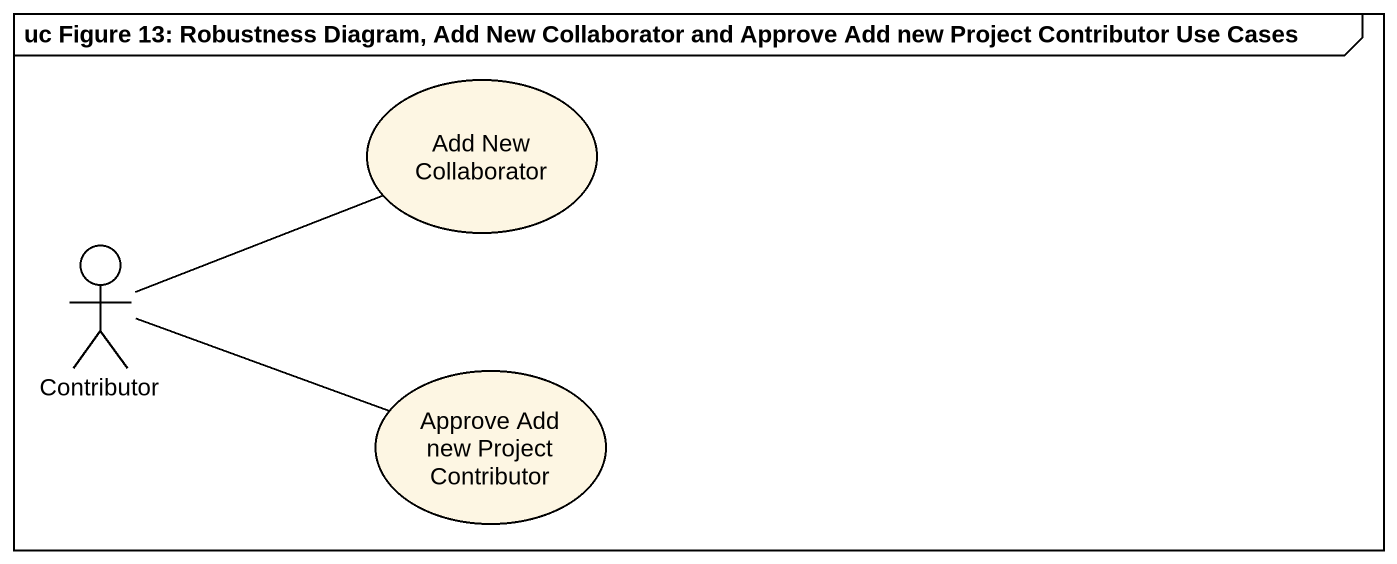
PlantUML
@startuml
mainframe uc Figure 13: Robustness Diagram, Add New Collaborator and Approve Add new Project Contributor Use Cases
usecase "Add New Collaborator" as Add_New_Collaborator
actor Contributor
usecase "Approve Add new Project Contributor" as Approve_Add_new_Project
Contributor -right- Add_New_Collaborator
Contributor -right- Approve_Add_new_Project
@enduml
